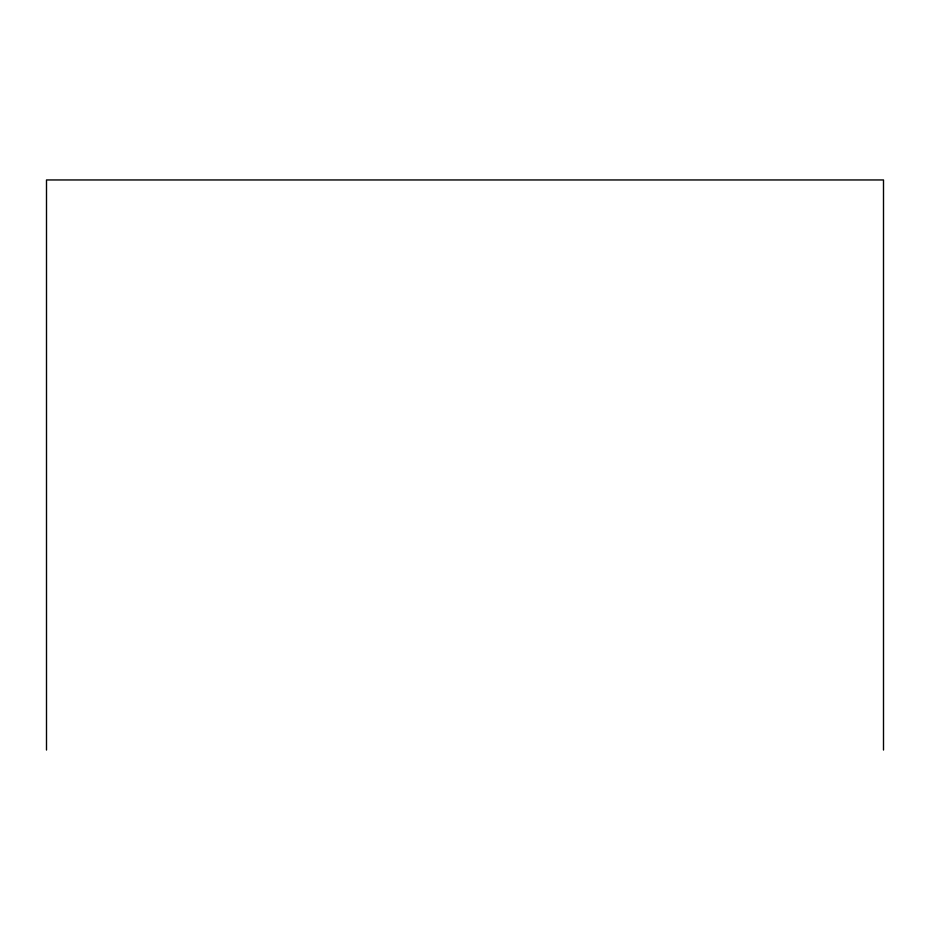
<?xml version="1.0" encoding="UTF-8"?>
<svg xmlns="http://www.w3.org/2000/svg" width="930" height="930" viewBox="0 0 930 930"><rect width="100%" height="100%" fill="white"/><g stroke="black" fill="none" stroke-linecap="round" stroke-linejoin="round"><path stroke-width="1.4" d="M883.5 750.045L883.5 179.955L46.5 179.955L46.5 750.045"/></g></svg>
